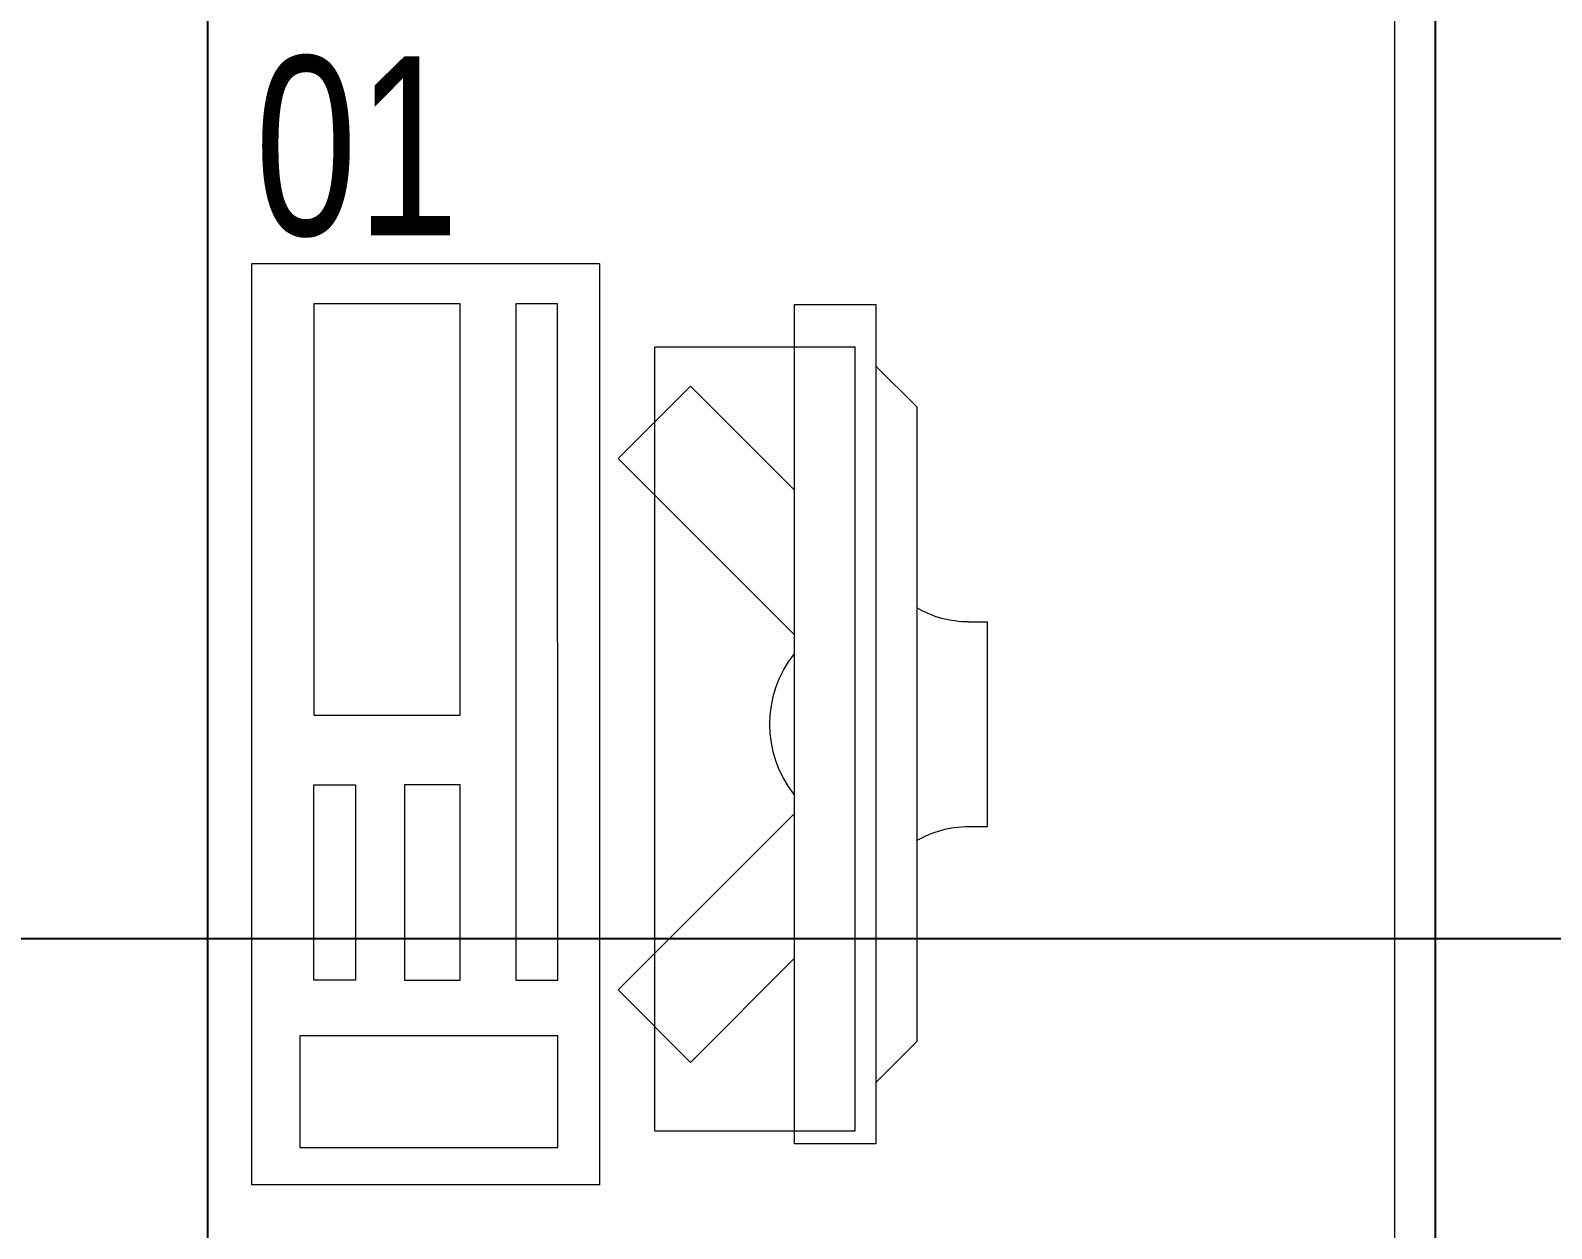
# Model space of a CAD drawing. Extents: x -12260 to 304645, y -29287 to 19916.
# Drawn here: x 39689 to 40433, y -3842 to -3256 of the extents above; entities that cross this region are included whole.
import ezdxf
from ezdxf import colors
from ezdxf.entities.mleader import LeaderData, LeaderLine
from ezdxf.math import Vec2, Vec3

# ---------------------------------------------------------------- set-up
doc = ezdxf.new("R2010")
doc.units = 0
doc.header["$LTSCALE"] = 0.25
doc.linetypes.add('DASHDOT', pattern=[25.4, 12.7, -6.35, 0, -6.35])
for name, color, linetype, lineweight in [('01-First Floor$0$72_EGR_EQP_TAG', 142, 'Continuous', 5), ('01-First Floor$0$LOADING', 253, 'Continuous', 5), ('E-LITE-CLNG-CNDT', 6, 'DASHDOT', 35), ('T-DATA-TEXT', 2, 'Continuous', 25)]:
    doc.layers.add(name, color=color, linetype=linetype, lineweight=lineweight)
doc.layers.add('01-First Floor$0$FALSE CEILING', color=251, linetype='Continuous')
doc.styles.add('01-First Floor$0$X3G_ENTITY_257CFD', font='swisscl.ttf', dxfattribs={"height": 200})
doc.styles.add('DC_Elc_Romans', font='elc_romans.shx', dxfattribs={"width": 0.7})

# ---------------------------------------------------------------- blocks, each defined once
blk = doc.blocks.new('01-First Floor$0$ITCWLS1-P')
at = {"layer": '01-First Floor$0$LOADING'}
for p, q in [((-0.17, 0.45), (-0.17, 0)), ((-0.17, 0.45), (0, 0.45)), ((0, 0.45), (0, 0)), ((-0.26509, 0.43, 0), (-0.30509, 0.43, 0)), ((-0.30509, 0.43, 0), (-0.30509, 0.02, 0)), ((-0.26509, 0.43, 0), (-0.26509, 0.02, 0)), ((-0.14957, 0.43047), (-0.12914, 0.43047)), ((-0.12914, 0.43047), (-0.12914, 0.40893)), ((-0.197, 0.40939), (-0.295, 0.40939)), ((-0.295, 0.02639), (-0.295, 0.40939)), ((-0.197, 0.02639), (-0.197, 0.40939)), ((-0.32509, 0.38, 0), (-0.30509, 0.4, 0)), ((-0.32509, 0.38, 0), (-0.32509, 0.07, 0)), ((-0.35032, 0.275), (-0.35961, 0.275)), ((-0.35961, 0.175), (-0.35961, 0.275)), ((-0.35032, 0.175), (-0.35961, 0.175)), ((-0.32509, 0.07, 0), (-0.30509, 0.05, 0)), ((-0.197, 0.02639), (-0.295, 0.02639)), ((-0.30509, 0.02, 0), (-0.26509, 0.02, 0)), ((-0.17, 0), (0, 0))]:
    blk.add_line(p, q, dxfattribs=at)
at = {"layer": '01-First Floor$0$LOADING', "extrusion": (2.48281e-10, 3.18408e-10, -1)}
for p, q in [((-0.26509, 0.33952), (-0.21443, 0.39019)), ((-0.17907, 0.35483), (-0.21443, 0.39019)), ((-0.26509, 0.26881), (-0.17907, 0.35483))]:
    blk.add_line(p, q, dxfattribs=at)
at = {"layer": '01-First Floor$0$LOADING', "extrusion": (2.48281e-10, -3.18408e-10, -1)}
for p, q in [((-0.26509, 0.18119), (-0.17907, 0.09517)), ((-0.26509, 0.11048), (-0.21443, 0.05981)), ((-0.17907, 0.09517), (-0.21443, 0.05981))]:
    blk.add_line(p, q, dxfattribs=at)
at = {"layer": '01-First Floor$0$LOADING'}
for points in [[(-0.12914, 0.40893), (-0.12914, 0.09996), (-0.14957, 0.09996), (-0.14957, 0.43047)], [(-0.14957, 0.09997), (-0.14957, 0.09997), (-0.14957, 0.09997), (-0.14957, 0.09997), (-0.14957, 0.09997), (-0.14957, 0.09997), (-0.14957, 0.09997), (-0.14957, 0.09997), (-0.14957, 0.09997)], [(-0.14957, 0.09997), (-0.14957, 0.09997), (-0.14957, 0.09997), (-0.14957, 0.09997), (-0.14957, 0.09997), (-0.14957, 0.09997), (-0.14957, 0.09997), (-0.14957, 0.09997), (-0.14957, 0.09997), (-0.14957, 0.09997), (-0.14957, 0.09997), (-0.14957, 0.09997), (-0.14957, 0.09997), (-0.14957, 0.09997), (-0.14957, 0.09997), (-0.14957, 0.09997), (-0.14957, 0.09997), (-0.14957, 0.09997)], [(-0.14957, 0.09996), (-0.14957, 0.09996), (-0.14957, 0.09996), (-0.14957, 0.09996), (-0.14957, 0.09996), (-0.14957, 0.09996), (-0.14957, 0.09996), (-0.14957, 0.09996), (-0.14957, 0.09996), (-0.14957, 0.09996)], [(-0.14957, 0.09996), (-0.14957, 0.09996), (-0.14957, 0.09996), (-0.14957, 0.09996), (-0.14957, 0.09996), (-0.14957, 0.09996), (-0.14957, 0.09996)], [(-0.14957, 0.09997), (-0.14957, 0.09997), (-0.14957, 0.09997), (-0.14957, 0.09997), (-0.14957, 0.09997), (-0.14957, 0.09997), (-0.14957, 0.09997), (-0.14957, 0.09997), (-0.14957, 0.09997), (-0.14957, 0.09997)], [(-0.14957, 0.09997), (-0.14957, 0.09997), (-0.14957, 0.09997), (-0.14957, 0.09997), (-0.14957, 0.09997), (-0.14957, 0.09997), (-0.14957, 0.09997), (-0.14957, 0.09997), (-0.14957, 0.09997), (-0.14957, 0.09997), (-0.14957, 0.09997), (-0.14957, 0.09997), (-0.14957, 0.09997), (-0.14957, 0.09997), (-0.14957, 0.09997)], [(-0.14957, 0.09997), (-0.14957, 0.09997), (-0.14957, 0.09997), (-0.14957, 0.09997), (-0.14957, 0.09997), (-0.14957, 0.09997), (-0.14957, 0.09997), (-0.14957, 0.09997), (-0.14957, 0.09997), (-0.14957, 0.09997)], [(-0.14957, 0.09997), (-0.14957, 0.09997), (-0.14957, 0.09997), (-0.14957, 0.09997), (-0.14957, 0.09997), (-0.14957, 0.09997), (-0.14957, 0.09997), (-0.14957, 0.09997), (-0.14957, 0.09997), (-0.14957, 0.09997)], [(-0.14957, 0.09996), (-0.14957, 0.09996), (-0.14957, 0.09996), (-0.14957, 0.09996), (-0.14957, 0.09996), (-0.14957, 0.09996), (-0.14957, 0.09996), (-0.14957, 0.09996), (-0.14957, 0.09996), (-0.14957, 0.09996), (-0.14957, 0.09996), (-0.14957, 0.09996), (-0.14957, 0.09996), (-0.14957, 0.09996), (-0.14957, 0.09996), (-0.14957, 0.09996), (-0.14957, 0.09996), (-0.14957, 0.09996), (-0.14957, 0.09997), (-0.14957, 0.09997), (-0.14957, 0.09997), (-0.14957, 0.09997), (-0.14957, 0.09997), (-0.14957, 0.09997), (-0.14957, 0.09997), (-0.14957, 0.09997), (-0.14957, 0.09997), (-0.14957, 0.09997), (-0.14957, 0.09997), (-0.14957, 0.09997), (-0.14957, 0.09997), (-0.14957, 0.09997), (-0.14956, 0.09997), (-0.14956, 0.09997), (-0.14956, 0.09997), (-0.14956, 0.09996), (-0.14956, 0.09996), (-0.14956, 0.09996), (-0.14956, 0.09996), (-0.14956, 0.09996), (-0.14956, 0.09996), (-0.14956, 0.09996), (-0.14956, 0.09996), (-0.14956, 0.09996), (-0.14956, 0.09996), (-0.14956, 0.09996), (-0.14956, 0.09996), (-0.14956, 0.09996), (-0.14957, 0.09996), (-0.14957, 0.09996), (-0.14957, 0.09996), (-0.14957, 0.09996), (-0.14957, 0.09996), (-0.14957, 0.09996)], [(-0.14957, 0.09996), (-0.14957, 0.09996), (-0.14957, 0.09996), (-0.14957, 0.09996), (-0.14957, 0.09996), (-0.14957, 0.09996), (-0.14957, 0.09996), (-0.14957, 0.09996), (-0.14957, 0.09996), (-0.14957, 0.09996), (-0.14957, 0.09997), (-0.14957, 0.09997), (-0.14957, 0.09997), (-0.14957, 0.09996), (-0.14957, 0.09996), (-0.14957, 0.09996), (-0.14957, 0.09996), (-0.14957, 0.09996), (-0.14957, 0.09996), (-0.14957, 0.09997), (-0.14957, 0.09997), (-0.14957, 0.09997), (-0.14957, 0.09997), (-0.14957, 0.09997), (-0.14957, 0.09997), (-0.14957, 0.09997), (-0.14957, 0.09997), (-0.14957, 0.09997), (-0.14957, 0.09997), (-0.14957, 0.09997), (-0.14957, 0.09997), (-0.14957, 0.09997), (-0.14957, 0.09997), (-0.14957, 0.09997), (-0.14957, 0.09997), (-0.14957, 0.09997), (-0.14957, 0.09997), (-0.14957, 0.09997), (-0.14957, 0.09997), (-0.14957, 0.09997), (-0.14957, 0.09997), (-0.14957, 0.09997), (-0.14957, 0.09997), (-0.14957, 0.09997), (-0.14957, 0.09997), (-0.14957, 0.09997), (-0.14957, 0.09997), (-0.14957, 0.09997), (-0.14957, 0.09997), (-0.14957, 0.09997), (-0.14957, 0.09997), (-0.14957, 0.09997), (-0.14957, 0.09997), (-0.14957, 0.09997), (-0.14957, 0.09997), (-0.14957, 0.09997), (-0.14957, 0.09997), (-0.14957, 0.09997), (-0.14957, 0.09997), (-0.14957, 0.09997), (-0.14957, 0.09997), (-0.14957, 0.09997), (-0.14957, 0.09997), (-0.14957, 0.09997), (-0.14957, 0.09997), (-0.14957, 0.09997), (-0.14957, 0.09997), (-0.14957, 0.09997), (-0.14957, 0.09997), (-0.14957, 0.09997), (-0.14957, 0.09997), (-0.14957, 0.09997), (-0.14957, 0.09997), (-0.14957, 0.09997), (-0.14957, 0.09997), (-0.14957, 0.09997), (-0.14957, 0.09997), (-0.14957, 0.09997), (-0.14957, 0.09997), (-0.14957, 0.09997), (-0.14956, 0.09997), (-0.14957, 0.09997), (-0.14957, 0.09997), (-0.14957, 0.09997), (-0.14957, 0.09997), (-0.14956, 0.09997), (-0.14957, 0.09997), (-0.14957, 0.09997), (-0.14957, 0.09997), (-0.14957, 0.09997), (-0.14957, 0.09997), (-0.14957, 0.09997), (-0.14957, 0.09997), (-0.14957, 0.09997), (-0.14957, 0.09997), (-0.14957, 0.09997), (-0.14956, 0.09997), (-0.14957, 0.09996), (-0.14957, 0.09996), (-0.14957, 0.09996), (-0.14956, 0.09996), (-0.14957, 0.09996), (-0.14957, 0.09996), (-0.14957, 0.09996), (-0.14957, 0.09996), (-0.14957, 0.09996), (-0.14957, 0.09996), (-0.14957, 0.09996), (-0.14957, 0.09996), (-0.14957, 0.09996), (-0.14957, 0.09996)], [(-0.14957, 0.09996), (-0.14957, 0.09996), (-0.14957, 0.09996), (-0.14957, 0.09996), (-0.14957, 0.09996), (-0.14957, 0.09996), (-0.14957, 0.09996), (-0.14957, 0.09996)], [(-0.14957, 0.09996), (-0.14957, 0.09996), (-0.14957, 0.09996), (-0.14957, 0.09996), (-0.14957, 0.09996), (-0.14957, 0.09996), (-0.14957, 0.09996), (-0.14957, 0.09996), (-0.14957, 0.09996), (-0.14957, 0.09996), (-0.14957, 0.09996), (-0.14957, 0.09996), (-0.14957, 0.09996), (-0.14957, 0.09996), (-0.14957, 0.09996), (-0.14957, 0.09996), (-0.14957, 0.09996), (-0.14957, 0.09996), (-0.14957, 0.09996), (-0.14957, 0.09996), (-0.14957, 0.09996), (-0.14957, 0.09996), (-0.14957, 0.09996), (-0.14957, 0.09996), (-0.14957, 0.09996), (-0.14957, 0.09996), (-0.14957, 0.09996), (-0.14957, 0.09996), (-0.14957, 0.09996), (-0.14957, 0.09996), (-0.14957, 0.09996), (-0.14957, 0.09996), (-0.14957, 0.09996), (-0.14957, 0.09996), (-0.14957, 0.09996), (-0.14957, 0.09996), (-0.14957, 0.09996), (-0.14957, 0.09996), (-0.14957, 0.09996), (-0.14957, 0.09996), (-0.14957, 0.09996), (-0.14957, 0.09996), (-0.14957, 0.09996), (-0.14957, 0.09996), (-0.14957, 0.09996), (-0.14957, 0.09996), (-0.14957, 0.09996), (-0.14957, 0.09996), (-0.14956, 0.09996), (-0.14956, 0.09996), (-0.14956, 0.09996), (-0.14956, 0.09996), (-0.14957, 0.09996), (-0.14957, 0.09996), (-0.14957, 0.09996), (-0.14957, 0.09996), (-0.14957, 0.09996), (-0.14957, 0.09996), (-0.14956, 0.09996), (-0.14957, 0.09996), (-0.14957, 0.09996), (-0.14957, 0.09996), (-0.14957, 0.09996), (-0.14957, 0.09996), (-0.14957, 0.09996), (-0.14957, 0.09996), (-0.14957, 0.09996), (-0.14957, 0.09996), (-0.14957, 0.09996), (-0.14956, 0.09996), (-0.14956, 0.09996), (-0.14957, 0.09996), (-0.14957, 0.09996), (-0.14957, 0.09996), (-0.14957, 0.09996), (-0.14957, 0.09996), (-0.14957, 0.09996), (-0.14957, 0.09996), (-0.14957, 0.09996), (-0.14957, 0.09996), (-0.14957, 0.09996), (-0.14957, 0.09996), (-0.14957, 0.09996), (-0.14957, 0.09996), (-0.14957, 0.09996), (-0.14957, 0.09996), (-0.14957, 0.09996), (-0.14957, 0.09996), (-0.14957, 0.09996)], [(-0.14957, 0.09996), (-0.14957, 0.09996), (-0.14957, 0.09996), (-0.14957, 0.09996), (-0.14957, 0.09996), (-0.14957, 0.09996), (-0.14957, 0.09996), (-0.14957, 0.09996), (-0.14957, 0.09996), (-0.14957, 0.09996), (-0.14957, 0.09996), (-0.14957, 0.09996)], [(-0.14957, 0.09996), (-0.14957, 0.09996), (-0.14956, 0.09996), (-0.14956, 0.09996), (-0.14956, 0.09996), (-0.14956, 0.09996), (-0.14957, 0.09996)], [(-0.14957, 0.09996), (-0.14957, 0.09996), (-0.14957, 0.09996), (-0.14957, 0.09996), (-0.14957, 0.09996), (-0.14957, 0.09996), (-0.14957, 0.09996), (-0.14957, 0.09996), (-0.14957, 0.09996), (-0.14956, 0.09996), (-0.14956, 0.09996), (-0.14956, 0.09996), (-0.14956, 0.09996), (-0.14956, 0.09996), (-0.14956, 0.09996), (-0.14956, 0.09996), (-0.14957, 0.09996)]]:
    blk.add_lwpolyline(points, dxfattribs=at)
for points in [[(-0.1019, 0.43047), (-0.03039, 0.43047), (-0.03039, 0.22944), (-0.1019, 0.22944)], [(-0.1019, 0.19536), (-0.07466, 0.19536), (-0.07466, 0.09996), (-0.1019, 0.09996)], [(-0.03039, 0.19536), (-0.05082, 0.19536), (-0.05082, 0.09996), (-0.03039, 0.09996)], [(-0.14956, 0.09996), (-0.14956, 0.09996), (-0.14956, 0.09996), (-0.14956, 0.09996), (-0.14956, 0.09996), (-0.14956, 0.09996), (-0.14956, 0.09996), (-0.14956, 0.09996), (-0.14957, 0.09996), (-0.14957, 0.09996), (-0.14957, 0.09996), (-0.14957, 0.09996), (-0.14957, 0.09996), (-0.14957, 0.09996), (-0.14957, 0.09996), (-0.14957, 0.09996), (-0.14957, 0.09996), (-0.14957, 0.09996), (-0.14957, 0.09996), (-0.14957, 0.09996), (-0.14957, 0.09996), (-0.14957, 0.09996), (-0.14957, 0.09996), (-0.14957, 0.09996), (-0.14957, 0.09996), (-0.14957, 0.09996), (-0.14957, 0.09996), (-0.14957, 0.09996), (-0.14957, 0.09996), (-0.14957, 0.09996), (-0.14957, 0.09996), (-0.14957, 0.09996), (-0.14957, 0.09996), (-0.14957, 0.09996), (-0.14957, 0.09996), (-0.14957, 0.09996), (-0.14957, 0.09996), (-0.14957, 0.09996), (-0.14957, 0.09996), (-0.14957, 0.09996), (-0.14957, 0.09996), (-0.14957, 0.09996), (-0.14957, 0.09996), (-0.14957, 0.09996), (-0.14957, 0.09996), (-0.14957, 0.09996), (-0.14957, 0.09996), (-0.14957, 0.09996), (-0.14957, 0.09996), (-0.14957, 0.09996), (-0.14957, 0.09996), (-0.14957, 0.09996), (-0.14957, 0.09996), (-0.14957, 0.09996), (-0.14957, 0.09996), (-0.14957, 0.09996), (-0.14957, 0.09996), (-0.14956, 0.09996), (-0.14956, 0.09996), (-0.14956, 0.09996), (-0.14956, 0.09996), (-0.14956, 0.09996), (-0.14956, 0.09996), (-0.14956, 0.09996), (-0.14956, 0.09996), (-0.14956, 0.09996), (-0.14956, 0.09996), (-0.14956, 0.09996), (-0.14956, 0.09996), (-0.14956, 0.09996), (-0.14956, 0.09996), (-0.14956, 0.09996), (-0.14956, 0.09996), (-0.14956, 0.09996), (-0.14956, 0.09996), (-0.14956, 0.09996), (-0.14956, 0.09996), (-0.14956, 0.09996), (-0.14956, 0.09996), (-0.14956, 0.09996), (-0.14956, 0.09996), (-0.14956, 0.09996), (-0.14956, 0.09996), (-0.14956, 0.09996), (-0.14956, 0.09996), (-0.14956, 0.09996), (-0.14956, 0.09996), (-0.14956, 0.09996), (-0.14956, 0.09996), (-0.14957, 0.09996), (-0.14957, 0.09996), (-0.14957, 0.09996), (-0.14957, 0.09996), (-0.14957, 0.09996), (-0.14957, 0.09996), (-0.14957, 0.09996), (-0.14957, 0.09996), (-0.14957, 0.09996), (-0.14957, 0.09996), (-0.14957, 0.09996), (-0.14957, 0.09996), (-0.14957, 0.09996), (-0.14957, 0.09996), (-0.14957, 0.09996), (-0.14957, 0.09996), (-0.14957, 0.09996), (-0.14957, 0.09996), (-0.14957, 0.09996), (-0.14957, 0.09996), (-0.14957, 0.09996), (-0.14957, 0.09996), (-0.14957, 0.09996), (-0.14957, 0.09996), (-0.14957, 0.09996), (-0.14957, 0.09996), (-0.14957, 0.09996), (-0.14957, 0.09996), (-0.14957, 0.09996), (-0.14957, 0.09996), (-0.14957, 0.09996), (-0.14957, 0.09996), (-0.14957, 0.09996), (-0.14957, 0.09996), (-0.14957, 0.09996), (-0.14957, 0.09996), (-0.14957, 0.09996), (-0.14957, 0.09996), (-0.14957, 0.09996), (-0.14957, 0.09996), (-0.14957, 0.09996), (-0.14957, 0.09996), (-0.14957, 0.09996), (-0.14957, 0.09996), (-0.14957, 0.09996), (-0.14957, 0.09996), (-0.14957, 0.09996), (-0.14957, 0.09996), (-0.14957, 0.09996), (-0.14957, 0.09996), (-0.14957, 0.09996), (-0.14957, 0.09996), (-0.14957, 0.09996), (-0.14957, 0.09996), (-0.14957, 0.09996), (-0.14957, 0.09996), (-0.14957, 0.09996), (-0.14957, 0.09996), (-0.14957, 0.09996), (-0.14957, 0.09996), (-0.14957, 0.09996), (-0.14957, 0.09996), (-0.14957, 0.09996), (-0.14957, 0.09996), (-0.14957, 0.09996), (-0.14956, 0.09996), (-0.14956, 0.09996), (-0.14956, 0.09996), (-0.14956, 0.09996), (-0.14956, 0.09996), (-0.14956, 0.09996), (-0.14956, 0.09996), (-0.14956, 0.09996), (-0.14956, 0.09996), (-0.14956, 0.09996), (-0.14956, 0.09996), (-0.14956, 0.09996), (-0.14956, 0.09996), (-0.14956, 0.09996), (-0.14956, 0.09996), (-0.14956, 0.09996), (-0.14956, 0.09996), (-0.14956, 0.09996), (-0.14956, 0.09996), (-0.14956, 0.09996), (-0.14956, 0.09996), (-0.14956, 0.09996), (-0.14956, 0.09996), (-0.14956, 0.09996), (-0.14956, 0.09996), (-0.14956, 0.09996), (-0.14956, 0.09996), (-0.14956, 0.09996), (-0.14956, 0.09996), (-0.14956, 0.09996), (-0.14956, 0.09996), (-0.14956, 0.09996), (-0.14956, 0.09996), (-0.14956, 0.09996), (-0.14956, 0.09996), (-0.14956, 0.09996), (-0.14956, 0.09996), (-0.14956, 0.09996), (-0.14956, 0.09996), (-0.14956, 0.09996), (-0.14956, 0.09996), (-0.14956, 0.09996), (-0.14956, 0.09996), (-0.14956, 0.09996), (-0.14956, 0.09996), (-0.14956, 0.09996), (-0.14956, 0.09996), (-0.14957, 0.09996), (-0.14957, 0.09996), (-0.14957, 0.09996), (-0.14957, 0.09996), (-0.14957, 0.09996), (-0.14957, 0.09996), (-0.14957, 0.09996), (-0.14957, 0.09996), (-0.14957, 0.09996), (-0.14957, 0.09996), (-0.14957, 0.09996), (-0.14957, 0.09996), (-0.14957, 0.09996), (-0.14957, 0.09996), (-0.14957, 0.09996), (-0.14957, 0.09996), (-0.14957, 0.09996), (-0.14957, 0.09996), (-0.14957, 0.09996), (-0.14957, 0.09996), (-0.14957, 0.09996), (-0.14957, 0.09996), (-0.14957, 0.09996), (-0.14957, 0.09996), (-0.14957, 0.09996), (-0.14957, 0.09996), (-0.14957, 0.09996), (-0.14957, 0.09996), (-0.14957, 0.09996), (-0.14957, 0.09996), (-0.14957, 0.09996), (-0.14957, 0.09996), (-0.14957, 0.09996), (-0.14957, 0.09996), (-0.14956, 0.09996), (-0.14956, 0.09996), (-0.14956, 0.09996), (-0.14956, 0.09996), (-0.14956, 0.09996), (-0.14956, 0.09996), (-0.14956, 0.09996), (-0.14956, 0.09996), (-0.14956, 0.09996), (-0.14956, 0.09996), (-0.14956, 0.09996), (-0.14956, 0.09996), (-0.14956, 0.09996), (-0.14956, 0.09996), (-0.14956, 0.09996), (-0.14956, 0.09996), (-0.14956, 0.09996), (-0.14956, 0.09996), (-0.14956, 0.09996), (-0.14956, 0.09996), (-0.14956, 0.09996), (-0.14956, 0.09996), (-0.14956, 0.09996), (-0.14956, 0.09996), (-0.14956, 0.09996), (-0.14956, 0.09996), (-0.14956, 0.09996), (-0.14956, 0.09996), (-0.14956, 0.09996), (-0.14956, 0.09996), (-0.14956, 0.09996), (-0.14956, 0.09996), (-0.14956, 0.09996), (-0.14956, 0.09996), (-0.14956, 0.09996), (-0.14956, 0.09996), (-0.14956, 0.09996), (-0.14956, 0.09996), (-0.14956, 0.09996), (-0.14956, 0.09996), (-0.14956, 0.09996), (-0.14956, 0.09996)], [(-0.14957, 0.09996), (-0.14957, 0.09996), (-0.14957, 0.09996), (-0.14957, 0.09996), (-0.14957, 0.09996), (-0.14957, 0.09996), (-0.14957, 0.09996), (-0.14957, 0.09996), (-0.14957, 0.09996), (-0.14957, 0.09996), (-0.14957, 0.09996), (-0.14957, 0.09996), (-0.14957, 0.09996), (-0.14957, 0.09996), (-0.14957, 0.09996), (-0.14957, 0.09996), (-0.14957, 0.09996), (-0.14957, 0.09996), (-0.14957, 0.09996), (-0.14957, 0.09996), (-0.14957, 0.09996), (-0.14957, 0.09996), (-0.14957, 0.09996), (-0.14957, 0.09996), (-0.14957, 0.09996), (-0.14957, 0.09996), (-0.14957, 0.09996), (-0.14957, 0.09996), (-0.14957, 0.09996), (-0.14957, 0.09996), (-0.14957, 0.09996), (-0.14957, 0.09996), (-0.14957, 0.09996), (-0.14957, 0.09996), (-0.14957, 0.09996), (-0.14957, 0.09996), (-0.14957, 0.09996), (-0.14957, 0.09996), (-0.14957, 0.09996), (-0.14957, 0.09996), (-0.14957, 0.09996), (-0.14957, 0.09996), (-0.14957, 0.09996), (-0.14957, 0.09996), (-0.14957, 0.09996), (-0.14957, 0.09996), (-0.14957, 0.09996), (-0.14957, 0.09996), (-0.14957, 0.09996), (-0.14957, 0.09996), (-0.14957, 0.09996), (-0.14957, 0.09996), (-0.14957, 0.09996), (-0.14957, 0.09996), (-0.14957, 0.09996), (-0.14957, 0.09996), (-0.14957, 0.09996), (-0.14957, 0.09996), (-0.14957, 0.09996), (-0.14957, 0.09996), (-0.14957, 0.09996), (-0.14957, 0.09996), (-0.14957, 0.09996), (-0.14957, 0.09996), (-0.14957, 0.09996), (-0.14957, 0.09996), (-0.14957, 0.09996), (-0.14957, 0.09996), (-0.14957, 0.09996), (-0.14957, 0.09996), (-0.14957, 0.09996), (-0.14957, 0.09996), (-0.14957, 0.09996), (-0.14957, 0.09996), (-0.14957, 0.09996), (-0.14957, 0.09996), (-0.14957, 0.09996), (-0.14957, 0.09996), (-0.14957, 0.09996), (-0.14957, 0.09996), (-0.14957, 0.09996), (-0.14957, 0.09996), (-0.14957, 0.09996), (-0.14957, 0.09996), (-0.14957, 0.09996), (-0.14957, 0.09996), (-0.14957, 0.09996), (-0.14957, 0.09996), (-0.14957, 0.09996), (-0.14957, 0.09996), (-0.14957, 0.09996), (-0.14957, 0.09996), (-0.14957, 0.09996), (-0.14957, 0.09996), (-0.14957, 0.09996), (-0.14957, 0.09996), (-0.14957, 0.09996), (-0.14957, 0.09996), (-0.14957, 0.09996), (-0.14957, 0.09996), (-0.14957, 0.09996), (-0.14957, 0.09996), (-0.14957, 0.09996), (-0.14957, 0.09996), (-0.14957, 0.09996), (-0.14957, 0.09996), (-0.14957, 0.09996), (-0.14957, 0.09996), (-0.14957, 0.09996), (-0.14957, 0.09996), (-0.14957, 0.09996), (-0.14957, 0.09996), (-0.14957, 0.09996), (-0.14957, 0.09996), (-0.14957, 0.09996), (-0.14957, 0.09996), (-0.14957, 0.09996), (-0.14957, 0.09996), (-0.14957, 0.09996), (-0.14957, 0.09996), (-0.14957, 0.09996), (-0.14957, 0.09996), (-0.14957, 0.09996), (-0.14957, 0.09996), (-0.14957, 0.09996), (-0.14957, 0.09996), (-0.14957, 0.09996), (-0.14957, 0.09996), (-0.14957, 0.09996), (-0.14957, 0.09996), (-0.14957, 0.09996), (-0.14957, 0.09996), (-0.14957, 0.09996), (-0.14957, 0.09996), (-0.14957, 0.09996), (-0.14957, 0.09996), (-0.14957, 0.09996), (-0.14957, 0.09996), (-0.14957, 0.09996), (-0.14957, 0.09996), (-0.14957, 0.09996), (-0.14957, 0.09996), (-0.14957, 0.09996), (-0.14957, 0.09996), (-0.14957, 0.09996), (-0.14957, 0.09996), (-0.14957, 0.09996), (-0.14957, 0.09996), (-0.14957, 0.09996), (-0.14957, 0.09996), (-0.14957, 0.09996), (-0.14957, 0.09996), (-0.14957, 0.09996), (-0.14957, 0.09996), (-0.14957, 0.09996), (-0.14957, 0.09996), (-0.14957, 0.09996), (-0.14957, 0.09996), (-0.14957, 0.09996), (-0.14957, 0.09996), (-0.14957, 0.09996), (-0.14957, 0.09996), (-0.14957, 0.09996), (-0.14957, 0.09996), (-0.14957, 0.09996), (-0.14957, 0.09996), (-0.14957, 0.09996), (-0.14957, 0.09996), (-0.14957, 0.09996), (-0.14957, 0.09996), (-0.14957, 0.09996), (-0.14957, 0.09996), (-0.14957, 0.09996), (-0.14957, 0.09996), (-0.14957, 0.09996), (-0.14957, 0.09996), (-0.14957, 0.09996), (-0.14957, 0.09996), (-0.14957, 0.09996), (-0.14957, 0.09996), (-0.14957, 0.09996), (-0.14957, 0.09996), (-0.14957, 0.09996), (-0.14957, 0.09996), (-0.14957, 0.09996), (-0.14957, 0.09996), (-0.14957, 0.09996), (-0.14957, 0.09996), (-0.14957, 0.09996), (-0.14957, 0.09996), (-0.14957, 0.09996), (-0.14957, 0.09996), (-0.14957, 0.09996), (-0.14957, 0.09996), (-0.14957, 0.09996), (-0.14957, 0.09996), (-0.14957, 0.09996), (-0.14957, 0.09996), (-0.14957, 0.09996), (-0.14957, 0.09996), (-0.14957, 0.09996), (-0.14957, 0.09996), (-0.14957, 0.09996), (-0.14957, 0.09996), (-0.14957, 0.09996), (-0.14957, 0.09996), (-0.14957, 0.09996), (-0.14957, 0.09996), (-0.14957, 0.09996), (-0.14957, 0.09996), (-0.14957, 0.09996), (-0.14957, 0.09996), (-0.14957, 0.09996), (-0.14957, 0.09996)], [(-0.14957, 0.09996), (-0.14957, 0.09996), (-0.14957, 0.09996), (-0.14957, 0.09996), (-0.14957, 0.09996), (-0.14957, 0.09996), (-0.14957, 0.09996), (-0.14957, 0.09996), (-0.14957, 0.09996), (-0.14957, 0.09996), (-0.14957, 0.09996), (-0.14957, 0.09996), (-0.14957, 0.09996), (-0.14957, 0.09996), (-0.14957, 0.09996), (-0.14957, 0.09996), (-0.14957, 0.09996), (-0.14957, 0.09996), (-0.14957, 0.09996), (-0.14957, 0.09996), (-0.14957, 0.09996), (-0.14957, 0.09996), (-0.14957, 0.09996), (-0.14957, 0.09996), (-0.14957, 0.09996), (-0.14957, 0.09996), (-0.14957, 0.09996), (-0.14957, 0.09996), (-0.14957, 0.09996), (-0.14957, 0.09996), (-0.14957, 0.09996), (-0.14957, 0.09996), (-0.14957, 0.09996), (-0.14957, 0.09996), (-0.14957, 0.09996), (-0.14957, 0.09996), (-0.14957, 0.09996), (-0.14957, 0.09996), (-0.14957, 0.09996), (-0.14957, 0.09996), (-0.14957, 0.09996), (-0.14957, 0.09996), (-0.14957, 0.09996), (-0.14957, 0.09996), (-0.14957, 0.09996), (-0.14957, 0.09996), (-0.14957, 0.09996), (-0.14957, 0.09996), (-0.14957, 0.09996), (-0.14957, 0.09996), (-0.14957, 0.09996), (-0.14957, 0.09996), (-0.14957, 0.09996), (-0.14957, 0.09996), (-0.14957, 0.09996), (-0.14957, 0.09996), (-0.14957, 0.09996), (-0.14957, 0.09996), (-0.14957, 0.09996), (-0.14957, 0.09996), (-0.14957, 0.09996), (-0.14957, 0.09996), (-0.14957, 0.09996), (-0.14957, 0.09996), (-0.14957, 0.09996), (-0.14957, 0.09996), (-0.14957, 0.09996), (-0.14957, 0.09996), (-0.14957, 0.09996), (-0.14957, 0.09996), (-0.14957, 0.09996), (-0.14957, 0.09996), (-0.14957, 0.09996), (-0.14957, 0.09996), (-0.14957, 0.09996), (-0.14957, 0.09996), (-0.14957, 0.09996), (-0.14957, 0.09996), (-0.14957, 0.09996), (-0.14957, 0.09996), (-0.14957, 0.09996), (-0.14957, 0.09996), (-0.14957, 0.09996), (-0.14957, 0.09996), (-0.14957, 0.09996), (-0.14957, 0.09996), (-0.14957, 0.09996), (-0.14957, 0.09996), (-0.14957, 0.09996), (-0.14957, 0.09996), (-0.14957, 0.09996), (-0.14957, 0.09996), (-0.14957, 0.09996), (-0.14957, 0.09996), (-0.14957, 0.09996), (-0.14957, 0.09996), (-0.14957, 0.09996), (-0.14957, 0.09996), (-0.14957, 0.09996), (-0.14957, 0.09996), (-0.14957, 0.09996), (-0.14957, 0.09996), (-0.14957, 0.09996), (-0.14957, 0.09996), (-0.14957, 0.09996), (-0.14957, 0.09996), (-0.14957, 0.09996), (-0.14957, 0.09996), (-0.14957, 0.09996), (-0.14957, 0.09996), (-0.14957, 0.09996), (-0.14957, 0.09996), (-0.14957, 0.09996), (-0.14957, 0.09996), (-0.14957, 0.09996), (-0.14957, 0.09996), (-0.14957, 0.09996), (-0.14957, 0.09996), (-0.14957, 0.09996), (-0.14957, 0.09996), (-0.14957, 0.09996), (-0.14957, 0.09996), (-0.14957, 0.09996), (-0.14957, 0.09996), (-0.14957, 0.09996), (-0.14957, 0.09996), (-0.14957, 0.09996), (-0.14957, 0.09996), (-0.14957, 0.09996), (-0.14957, 0.09996), (-0.14957, 0.09996), (-0.14957, 0.09996), (-0.14957, 0.09996), (-0.14957, 0.09996), (-0.14957, 0.09996), (-0.14957, 0.09996), (-0.14957, 0.09996), (-0.14957, 0.09996), (-0.14957, 0.09996), (-0.14957, 0.09996), (-0.14957, 0.09996), (-0.14957, 0.09996), (-0.14957, 0.09996), (-0.14957, 0.09996), (-0.14957, 0.09996), (-0.14957, 0.09996), (-0.14957, 0.09996), (-0.14957, 0.09996), (-0.14957, 0.09996), (-0.14957, 0.09996), (-0.14957, 0.09996), (-0.14957, 0.09996), (-0.14957, 0.09996), (-0.14957, 0.09996), (-0.14957, 0.09996), (-0.14957, 0.09996), (-0.14957, 0.09996), (-0.14957, 0.09996), (-0.14957, 0.09996), (-0.14957, 0.09996), (-0.14957, 0.09996), (-0.14957, 0.09996), (-0.14957, 0.09996), (-0.14957, 0.09996), (-0.14957, 0.09996), (-0.14957, 0.09996), (-0.14957, 0.09996), (-0.14957, 0.09996), (-0.14957, 0.09996), (-0.14957, 0.09996), (-0.14957, 0.09996), (-0.14957, 0.09996), (-0.14957, 0.09996), (-0.14957, 0.09996), (-0.14957, 0.09996), (-0.14957, 0.09996), (-0.14957, 0.09996), (-0.14957, 0.09996), (-0.14957, 0.09996), (-0.14957, 0.09996), (-0.14957, 0.09996), (-0.14957, 0.09996), (-0.14957, 0.09996), (-0.14957, 0.09996), (-0.14957, 0.09996), (-0.14957, 0.09996), (-0.14957, 0.09996), (-0.14957, 0.09996), (-0.14957, 0.09996), (-0.14957, 0.09996), (-0.14957, 0.09996), (-0.14957, 0.09996), (-0.14957, 0.09996), (-0.14957, 0.09996), (-0.14957, 0.09996), (-0.14957, 0.09996), (-0.14957, 0.09996), (-0.14957, 0.09996), (-0.14957, 0.09996), (-0.14957, 0.09996), (-0.14957, 0.09996), (-0.14957, 0.09996), (-0.14957, 0.09996), (-0.14957, 0.09996), (-0.14957, 0.09996), (-0.14957, 0.09996), (-0.14957, 0.09996), (-0.14957, 0.09996), (-0.14957, 0.09996), (-0.14957, 0.09996), (-0.14957, 0.09996), (-0.14957, 0.09996), (-0.14957, 0.09996), (-0.14957, 0.09996), (-0.14957, 0.09996), (-0.14957, 0.09996), (-0.14957, 0.09996), (-0.14957, 0.09996), (-0.14957, 0.09996)], [(-0.14957, 0.0727), (-0.02358, 0.0727), (-0.02358, 0.01818), (-0.14957, 0.01818)]]:
    blk.add_lwpolyline(points, close=True, dxfattribs=at)
for centre, radius, start, end in [((-0.35032, 0.325), 0.05, 270, 300.30934), ((-0.3089, 0.225), 0.05564, 321.94311, 38.05689), ((-0.35032, 0.125), 0.05, 59.69066, 90)]:
    blk.add_arc(centre, radius, start, end, dxfattribs=at)
blk = doc.blocks.new('01-First Floor$0$GF21043-P')
at = {"color": 0}
blk.add_line((0.8, 0.75), (-0.8, 0.75), dxfattribs=at)
blk = doc.blocks.new('01-First Floor')
at = {"layer": '01-First Floor$0$FALSE CEILING', "linetype": 'Continuous'}
for p, q in [((39776, -6100), (39776, -2810)), ((40376, -6100), (40376, -2810)), ((38576, -3700), (42776, -3700))]:
    blk.add_line(p, q, dxfattribs=at)
at = {"layer": '01-First Floor$0$LOADING', "extrusion": (1.19929e-18, 8.17187e-07, 1), "xscale": -1000.000000000003, "yscale": 1000.000000000003, "zscale": 1000.000000000003, "rotation": 270}
blk.add_blockref('01-First Floor$0$GF21043-P', (39606, -3610, -0.11), dxfattribs=at)
at = {"layer": '01-First Floor$0$LOADING', "extrusion": (2.20203e-06, 2.34751e-05, 1), "xscale": -1000.000000000001, "yscale": 1000.000000000002, "zscale": 1000.000000000003, "rotation": 0.001410763692106798}
blk.add_blockref('01-First Floor$0$ITCWLS1-P', (39797.38, -3820.38, -0.1), dxfattribs=at)
at = {"layer": '01-First Floor$0$72_EGR_EQP_TAG', "insert": (39848.86, -3269.03, -0.11), "char_height": 87.473, "attachment_point": 2, "style": '01-First Floor$0$X3G_ENTITY_257CFD'}
blk.add_mtext('01', dxfattribs=at)
blk = doc.blocks.new('DC_Arrow-ArrowEllipse')
at = {"color": 0}
blk.add_ellipse((0, 0), major_axis=(0.4, 0), ratio=0.4, dxfattribs=at)
at = {"color": 0, "ltscale": 0.5}
blk.add_solid([(-1.4, 0.1667), (-0.4, 0), (-1.4, -0.1667)], dxfattribs=at)

msp = doc.modelspace()

# ---------------------------------------------------------------- block references
at = {"layer": 'E-LITE-CLNG-CNDT'}
msp.add_blockref('01-First Floor', (0, 0), dxfattribs=at)

# ---------------------------------------------------------------- leaders
at = {"layer": 'T-DATA-TEXT'}
ml = msp.add_multileader_mtext('Standard', dxfattribs=at)
ml.set_content('DOWN TO SOUND RACK\\PIN DATA ROOM  ', color=256, style='DC_Elc_Romans')
ml.set_leader_properties(color=45)
ml.build(insert=Vec2(0, 0))
ml.multileader.update_dxf_attribs({"dogleg_length": 2, "arrow_head_size": 200, "scale": 100})
ctx = ml.context
ctx.base_point, ctx.scale, ctx.char_height, ctx.arrow_head_size, ctx.landing_gap_size, ctx.plane_origin = Vec3(21849.69, -2902.76, -0.1), 100, 200, 200, 200, Vec3(30745.43, -726.12, -0.1)
notes = []
notes.append((ctx, [(0, (1, 1, 0), (21649.69, -2902.76, -0.1), (1, 0), 200, [(0, [(20974.2, -2758.52, -0.1)], 0, [])])]))
ctx.mtext.insert, ctx.mtext.width, ctx.mtext.flow_direction = Vec3(22049.69, -2802.76, -0.1), 2820.2952, 5
ml = msp.add_multileader_mtext('Standard', dxfattribs=at)
ml.set_content('LINE 9 TO SOUND RACK\\PIN DATA ROOM  ', color=256, style='DC_Elc_Romans')
ml.set_leader_properties(color=45)
ml.set_arrow_properties(name='DC_Arrow-ArrowEllipse')
ml.build(insert=Vec2(0, 0))
ml.multileader.update_dxf_attribs({"dogleg_length": 2, "arrow_head_size": 200, "scale": 100})
ctx = ml.context
ctx.base_point, ctx.scale, ctx.char_height, ctx.arrow_head_size, ctx.landing_gap_size, ctx.plane_origin = Vec3(16665.16, -4318.22), 100, 200, 200, 200, Vec3(27116.83, 2558.34)
notes.append((ctx, [(0, (1, 1, 0), (16465.16, -4318.22), (1, 0), 200, [(0, [(15276, -3169.04)], 0, [])])]))
ctx.mtext.insert, ctx.mtext.width, ctx.mtext.flow_direction = Vec3(16865.16, -4218.22), 2820.2952, 5
for ctx, leaders in notes:
    for number, flags, end, landing, length, lines in leaders:
        leader = LeaderData()
        leader.index, (leader.has_last_leader_line, leader.has_dogleg_vector, leader.attachment_direction) = number, flags
        leader.last_leader_point, leader.dogleg_vector, leader.dogleg_length = Vec3(end), Vec3(landing), length
        for number, points, colour, breaks in lines:
            line = LeaderLine()
            line.index, line.vertices, line.color, line.breaks = number, Vec3.list(points), colors.encode_raw_color(colour), breaks
            leader.lines.append(line)
        ctx.leaders.append(leader)

doc.saveas('drawing.dxf')
